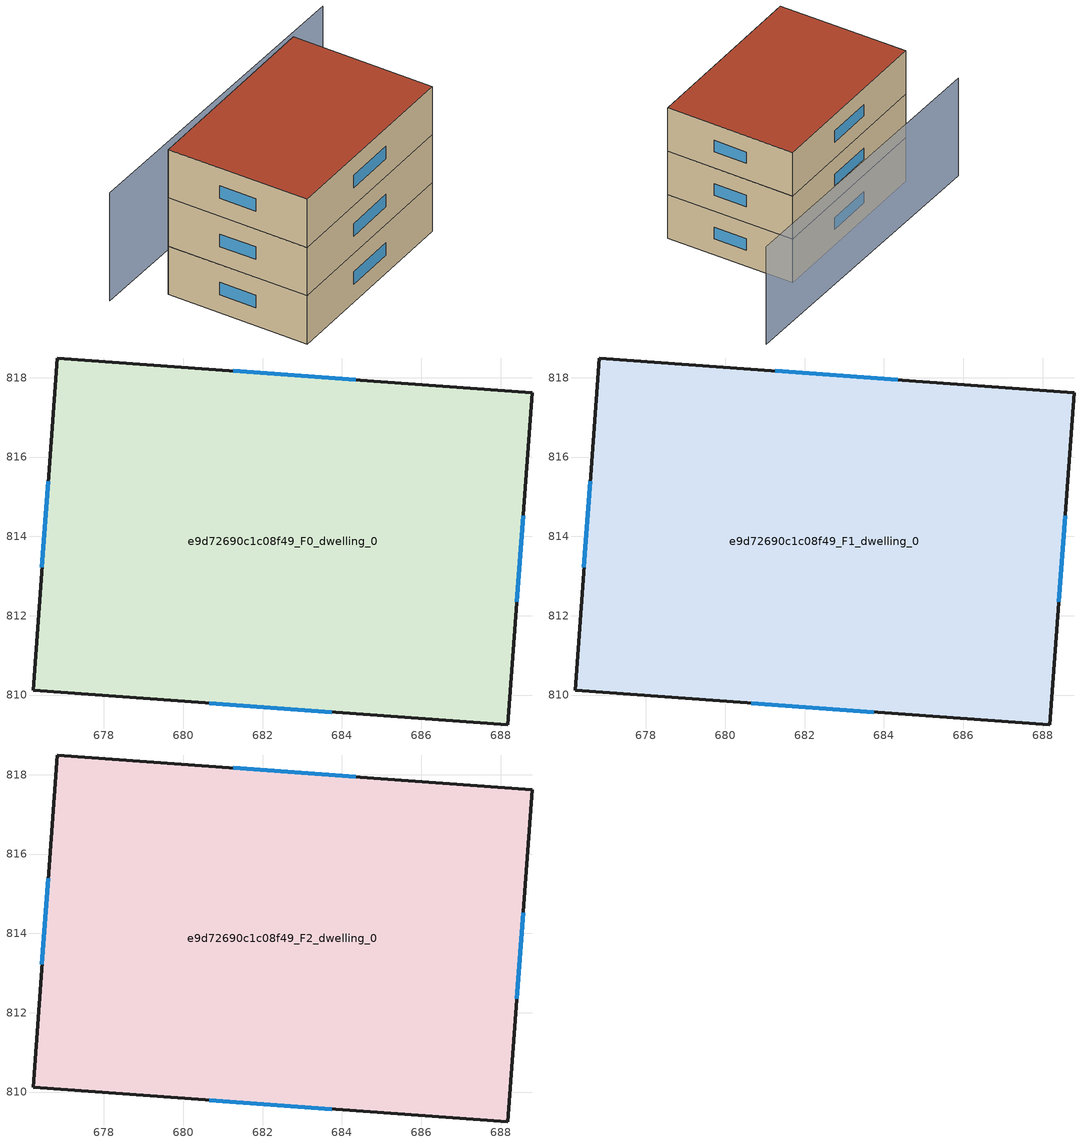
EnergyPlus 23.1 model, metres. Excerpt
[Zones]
e9d72690c1c08f49_F0_dwelling_0
 floor ground (EU_floor_Construction): 688.79,817.62 688.18,809.25 676.21,810.12 676.82,818.5 z0
 wall outside (EU_wall_Construction): 688.18,809.25 688.79,817.62 676.82,818.5 676.21,810.12 688.18,809.25 z0:3
 window (EU_Window_Construction): 688.41,812.35 688.57,814.52 / 680.65,809.79 683.74,809.57 / 676.59,815.39 676.44,813.22 / 684.35,817.95 681.26,818.17 z1.11:1.89
e9d72690c1c08f49_F1_dwelling_0
 floor to e9d72690c1c08f49_F0_dwelling_0 (EU_floor_Construction): 688.79,817.62 688.18,809.25 676.21,810.12 676.82,818.5 z3
 wall outside (EU_wall_Construction): 688.18,809.25 688.79,817.62 676.82,818.5 676.21,810.12 688.18,809.25 z3:6
 window (EU_Window_Construction): 688.41,812.35 688.57,814.52 / 680.65,809.79 683.74,809.57 / 676.59,815.39 676.44,813.22 / 684.35,817.95 681.26,818.17 z4.11:4.89
e9d72690c1c08f49_F2_dwelling_0
 floor to e9d72690c1c08f49_F1_dwelling_0 (EU_floor_Construction): 688.79,817.62 688.18,809.25 676.21,810.12 676.82,818.5 z6
 wall outside (EU_wall_Construction): 688.18,809.25 688.79,817.62 676.82,818.5 676.21,810.12 688.18,809.25 z6:9
 window (EU_Window_Construction): 688.41,812.35 688.57,814.52 / 680.65,809.79 683.74,809.57 / 676.59,815.39 676.44,813.22 / 684.35,817.95 681.26,818.17 z7.11:7.89
 roof outside (EU_roof_Construction): 688.18,809.25 688.79,817.62 676.82,818.5 676.21,810.12 z9
shading: 694.87,819.17 674.9,820.87 z0:6.7
[Building]
EU S2 Campaign: North Axis=0; Terrain=City; Solar Distribution=FullExterior
[Site:Location]
Cape.Town.Intl.AP: Latitude=-33.965; Longitude=18.602; Time Zone=2; Elevation=46
[SizingPeriod:WeatherFileDays]
AnnualSizingPeriod: Begin Month=1; Begin Day of Month=1; End Month=12; End Day of Month=31; Day of Week for Start Day=Monday; Use Weather File Daylight Saving Period=No; Use Weather File Rain and Snow Indicators=No
[MATERIAL]
EU_InternalMass_Material: Roughness=MediumRough; Thickness=0.1; Conductivity=1; Density=1800; Specific Heat=900; Thermal Absorptance=0.9; Solar Absorptance=0.7; Visible Absorptance=0.7
[MATERIAL:NOMASS] Roughness=MediumRough; Thermal Absorptance=0.9; Solar Absorptance=0.7; Visible Absorptance=0.7
Name | Thermal Resistance
EU_wall_NoMass | 0.457447
EU_roof_NoMass | 0.416234
EU_floor_NoMass | 1.09226
[WINDOWMATERIAL:SIMPLEGLAZINGSYSTEM]
EU_Window_SimpleGlazing: UFactor=4.7504; Solar Heat Gain Coefficient=0.85; Visible Transmittance=0.85
[CONSTRUCTION]
EU_wall_Construction: EU_wall_NoMass
EU_roof_Construction: EU_roof_NoMass
EU_floor_Construction: EU_floor_NoMass
EU_Window_Construction: EU_Window_SimpleGlazing
EU_InternalMass_Construction: EU_InternalMass_Material
[ZONE] Type=1; Multiplier=1; Ceiling Height=autocalculate; Volume=302.54; Floor Area=autocalculate; Part of Total Floor Area=Yes
e9d72690c1c08f49_F0_dwelling_0; e9d72690c1c08f49_F1_dwelling_0; e9d72690c1c08f49_F2_dwelling_0
[INTERNALMASS] Construction=EU_InternalMass_Construction; Surface Area=100.847
Name | Zone or ZoneList
e9d72690c1c08f49_F0_dwelling_0_EU_InternalMass | e9d72690c1c08f49_F0_dwelling_0
e9d72690c1c08f49_F1_dwelling_0_EU_InternalMass | e9d72690c1c08f49_F1_dwelling_0
e9d72690c1c08f49_F2_dwelling_0_EU_InternalMass | e9d72690c1c08f49_F2_dwelling_0
[OTHEREQUIPMENT] Fuel Type=Electricity; Design Level Calculation Method=Watts/Area; Power per Zone Floor Area=1; Fraction Latent=0; Fraction Radiant=0; Fraction Lost=0; Carbon Dioxide Generation Rate=0; EndUse Subcategory=EU_Step8_InternalGains
Name | Zone or ZoneList or Space or SpaceList | Schedule
EU_Step8_InternalGain_e9d72690c1c08f49_F0_dwelling_0_f000 | e9d72690c1c08f49_F0_dwelling_0 | EU_Step8_GainSchedule_e9d72690c1c08f49_F0_dwelling_0_f000
EU_Step8_InternalGain_e9d72690c1c08f49_F1_dwelling_0_f000 | e9d72690c1c08f49_F1_dwelling_0 | EU_Step8_GainSchedule_e9d72690c1c08f49_F1_dwelling_0_f000
EU_Step8_InternalGain_e9d72690c1c08f49_F2_dwelling_0_f000 | e9d72690c1c08f49_F2_dwelling_0 | EU_Step8_GainSchedule_e9d72690c1c08f49_F2_dwelling_0_f000
[ZONEVENTILATION:DESIGNFLOWRATE] Schedule=EU_AlwaysOn; Design Flow Rate Calculation Method=AirChanges/Hour; Air Changes per Hour=0.690967; Ventilation Type=Natural; Fan Pressure Rise=0; Fan Total Efficiency=1; Constant Term Coefficient=1; Temperature Term Coefficient=0; Velocity Term Coefficient=0; Velocity Squared Term Coefficient=0; Minimum Indoor Temperature=-100; Maximum Indoor Temperature=100; Delta Temperature=-100; Minimum Outdoor Temperature=-100; Maximum Outdoor Temperature=100; Maximum Wind Speed=40
Name | Zone or ZoneList or Space or SpaceList
EU_ConstantAir_e9d72690c1c08f49_F0_dwelling_0 | e9d72690c1c08f49_F0_dwelling_0
EU_ConstantAir_e9d72690c1c08f49_F1_dwelling_0 | e9d72690c1c08f49_F1_dwelling_0
EU_ConstantAir_e9d72690c1c08f49_F2_dwelling_0 | e9d72690c1c08f49_F2_dwelling_0
[HVACTEMPLATE:THERMOSTAT] Constant Heating Setpoint=20; Constant Cooling Setpoint=50
EU_HeatOnly_e9d72690c1c08f49_F0_dwelling_0; EU_HeatOnly_e9d72690c1c08f49_F1_dwelling_0; EU_HeatOnly_e9d72690c1c08f49_F2_dwelling_0
[HVACTEMPLATE:ZONE:IDEALLOADSAIRSYSTEM] System Availability Schedule=EU_AlwaysOn; Maximum Heating Supply Air Temperature=50; Minimum Cooling Supply Air Temperature=13; Maximum Heating Supply Air Humidity Ratio=0.0156; Minimum Cooling Supply Air Humidity Ratio=0.0077; Heating Limit=NoLimit; Cooling Limit=NoLimit; Heating Availability Schedule=EU_AlwaysOn; Cooling Availability Schedule=EU_CoolingOff; Dehumidification Control Type=ConstantSensibleHeatRatio; Cooling Sensible Heat Ratio=0.7; Dehumidification Setpoint=60; Humidification Control Type=None; Humidification Setpoint=30; Outdoor Air Method=None; Outdoor Air Flow Rate per Person=0.00944; Outdoor Air Flow Rate per Zone Floor Area=0; Outdoor Air Flow Rate per Zone=0; Demand Controlled Ventilation Type=None; Outdoor Air Economizer Type=NoEconomizer; Heat Recovery Type=None; Sensible Heat Recovery Effectiveness=0.7; Latent Heat Recovery Effectiveness=0.65
Name | Template Thermostat
e9d72690c1c08f49_F0_dwelling_0 | EU_HeatOnly_e9d72690c1c08f49_F0_dwelling_0
e9d72690c1c08f49_F1_dwelling_0 | EU_HeatOnly_e9d72690c1c08f49_F1_dwelling_0
e9d72690c1c08f49_F2_dwelling_0 | EU_HeatOnly_e9d72690c1c08f49_F2_dwelling_0
[SIZING:ZONE] Zone Cooling Design Supply Air Temperature Input Method=SupplyAirTemperature; Zone Cooling Design Supply Air Temperature=13; Zone Heating Design Supply Air Temperature Input Method=SupplyAirTemperature; Zone Heating Design Supply Air Temperature=50; Zone Cooling Design Supply Air Humidity Ratio=0.008; Zone Heating Design Supply Air Humidity Ratio=0.008; Cooling Design Air Flow Method=DesignDay; Cooling Design Air Flow Rate=0; Cooling Minimum Air Flow per Zone Floor Area=0.000762; Cooling Minimum Air Flow=0; Cooling Minimum Air Flow Fraction=0.2; Heating Design Air Flow Method=DesignDay; Heating Design Air Flow Rate=0; Heating Maximum Air Flow per Zone Floor Area=0.002032; Heating Maximum Air Flow=0.141576; Heating Maximum Air Flow Fraction=0.3; Account for Dedicated Outdoor Air System=No; Dedicated Outdoor Air System Control Strategy=NeutralSupplyAir; Dedicated Outdoor Air Low Setpoint Temperature for Design=autosize; Dedicated Outdoor Air High Setpoint Temperature for Design=autosize; Zone Load Sizing Method=Sensible Load Only No Latent Load; Zone Latent Cooling Design Supply Air Humidity Ratio Input Method=HumidityRatioDifference; Zone Cooling Design Supply Air Humidity Ratio Difference=0.005; Zone Latent Heating Design Supply Air Humidity Ratio Input Method=HumidityRatioDifference; Zone Humidification Design Supply Air Humidity Ratio Difference=0.005
e9d72690c1c08f49_F0_dwelling_0; e9d72690c1c08f49_F1_dwelling_0; e9d72690c1c08f49_F2_dwelling_0
[SCHEDULE:CONSTANT]
Name | Hourly Value
EU_AlwaysOn | 1
EU_CoolingOff | 0
[SCHEDULE:FILE] Column Number=1; Rows to Skip at Top=0; Number of Hours of Data=8760; Column Separator=Comma; Interpolate to Timestep=No; Minutes per Item=60; Adjust Schedule for Daylight Savings=Yes
Name | File
EU_Step8_GainSchedule_e9d72690c1c08f49_F0_dwelling_0_f000 | ../../schedules/e9d72690c1c08f49/e9d72690c1c08f49_F0_dwelling_0_f000_gain.csv
EU_Step8_GainSchedule_e9d72690c1c08f49_F1_dwelling_0_f000 | ../../schedules/e9d72690c1c08f49/e9d72690c1c08f49_F1_dwelling_0_f000_gain.csv
EU_Step8_GainSchedule_e9d72690c1c08f49_F2_dwelling_0_f000 | ../../schedules/e9d72690c1c08f49/e9d72690c1c08f49_F2_dwelling_0_f000_gain.csv
